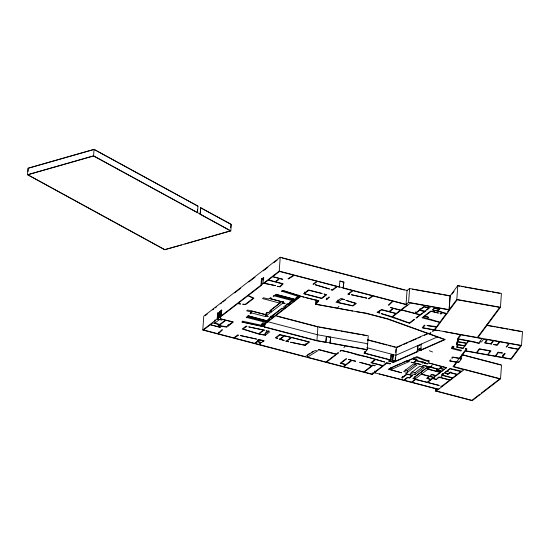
<?xml version="1.0" encoding="UTF-8"?>
<svg xmlns="http://www.w3.org/2000/svg" width="550" height="550" viewBox="0 0 550 550"><rect width="100%" height="100%" fill="white"/><g stroke="black" fill="none" stroke-linecap="round" stroke-linejoin="round"><path stroke-width="0.82" d="M184.903 243.98L230.478 230.835L200.138 214.246L200.606 207.749L231.275 224.366L230.808 230.869L164.711 249.741L27.5 174.721L27.968 168.218L94.064 149.346L197.966 206.154L197.498 212.657L93.569 155.98L27.837 174.756L164.739 249.611L181.555 244.936M28.064 171.504L28.297 168.252L94.036 149.476L197.966 206.154M230.808 230.869L93.596 155.843L94.064 149.346M197.319 212.706L197.553 209.454M200.784 207.694L200.138 214.246M462.151 354.626L501.531 364.953L500.534 378.819L472.209 400.654L435.531 391.043L437.786 389.304L374.509 372.714L372.254 374.454L202.785 330.028L203.782 316.161L280.218 257.235L407.048 290.482L409.599 288.509L450.203 295.797L457.799 285.581L501.428 293.411L500.438 307.278L477.874 337.611L521.503 345.441L522.5 331.574L486.42 325.098M220.859 312.978L220.44 318.835L225.376 320.127L219.752 324.459L214.816 323.166L215.057 319.825M219.67 317.563L219.134 317.426L219.553 311.575L220.089 311.712L219.67 317.563L218.082 318.237L218.501 312.386L217.607 313.074L217.188 318.924L221.705 320.134L222.64 319.413M217.718 319.069L218.137 313.211L217.607 313.074M217.938 318.581L218.549 319.186M307.56 354.668L307.381 357.177L317.611 350.866L315.04 350.577L305.257 356.62L259.27 344.561L260.631 343.516L260.095 343.372L258.734 344.424L255.097 343.468L257.352 341.736L261.779 342.623L257.613 341.529L259.593 340.003L263.388 340.835L262.144 341.798L262.673 341.935L264.206 340.752L258.369 339.481L259.036 339.886L254.567 343.331L234.327 338.023L238.569 335.143L237.621 334.936L233.798 337.886L218.329 333.836L218.453 332.159M220.172 317.164L220.914 315.872M220.33 316.449L220.626 312.269M220.88 316.126L221.121 312.778L219.924 313.699M219.319 312.304L222.028 310.214L221.492 310.076L221.072 315.934L221.609 316.071L237.724 303.648L240.687 303.999L237.999 303.435L247.961 295.756L253.241 298.189L245.307 304.301L242.681 304.232L245.651 304.583L253.956 298.183L248.236 295.543L261.525 285.299L261.944 279.441L261.415 279.304L260.989 285.161L261.525 285.299M230.711 227.583L230.945 224.338M218.329 333.836L222.496 329.821L221.946 329.697L217.8 333.692L203.583 329.966L210.238 324.837L220.399 327.367L210.499 324.631L212.754 322.898L219.491 324.665L218.089 325.744L226.696 327.168L227.219 326.762L218.989 325.593L225.906 320.265L232.643 322.032L227.583 325.937L228.113 326.074L228.229 324.404M250.635 313.72L251.446 312.888L265.416 316.553L266.2 315.941L268.214 316.47L266.461 315.741L270.284 312.792L267.953 312.4L265.127 314.579L247.686 310.007L246.641 310.819L251.542 312.104L250.078 313.603L250.635 313.72L250.752 312.049M251.446 312.888L251.584 310.942L265.554 314.607L266.337 314.002L266.2 315.941M261.628 278.327L261.525 279.764L263.883 277.949L263.354 277.812L261.415 279.304M257.613 341.529L257.73 339.859M263.354 277.812L262.928 283.663L264.021 283.374L275.674 285.663L264.268 283.181L268.221 280.136L282.494 283.876L279.826 286.564L277.276 286.337M262.982 326.432L261.339 326.267L261.456 324.596M261.339 326.267L241.801 322.066L242.729 321.118L243.279 321.241L242.564 321.97L261.601 326.067L261.738 324.122L263.086 323.084M275.577 315.604L317.907 326.7L368.259 335.734L367.263 349.601L316.917 340.567L262.13 326.205L262.371 322.864M262.714 326.631L262.838 324.961M264.406 326.679L264.584 324.17L265.038 324.321M325.896 341.584L326.425 336.346L325.841 342.423L316.697 340.78L264.522 327.106L264.763 323.757M265.416 316.553L265.554 314.607M265.024 323.558L264.522 327.106M266.461 315.741L266.702 312.4M265.217 335.321L269.706 331.856L266.303 330.729L265.973 330.914L267.953 331.567L263.773 334.792L259.098 333.891L263.904 330.227L264.619 330.179L264.165 330.028L248.696 326.886L263.347 330.11L258.603 333.761L243.038 328.955L247.039 326.26L246.091 326.054L242.268 329.003L258.342 333.967L265.217 335.321L265.396 332.812M265.485 335.115L265.623 333.169L268.923 330.626M261.601 326.067L266.956 321.942L267.046 320.643M266.956 321.942L247.562 316.855L246.723 317.721L246.166 317.604L248.401 315.315L248.958 315.439L247.775 316.642L267.218 321.736L267.307 320.444M282.975 301.428L282.858 303.105L271.178 312.104L270.648 311.967L270.992 309.863L281.793 301.538M271.178 312.104L271.356 309.595M271.067 315.899L270.978 317.199L267.616 319.784L269.204 320.203L269.349 318.257L270.689 317.226M267.218 321.736L272.566 317.611L272.745 315.102M272.566 317.611L270.022 316.944L272.827 317.412L272.965 315.466L282.239 308.316M202.785 330.028L279.228 271.102L280.218 257.235M270.854 311.809L269.266 311.389L279.95 303.153L280.087 301.207L269.294 298.375M282.858 303.105L285.134 303.428L283.119 302.899L283.209 301.606M272.827 317.412L289.224 304.769L289.321 303.476M289.224 304.769L286.681 304.102L289.486 304.569L289.664 302.06M289.486 304.569L294.841 300.444L294.931 299.145M294.841 300.444L275.399 295.35L273.144 296.244L276.464 294.25L276.966 294.408L275.715 295.157L295.103 300.245L295.192 298.946M299.193 295.247L297.234 296.766L297.089 298.705L295.501 298.293L298.059 296.319L298.148 295.02M304.356 293.673L308.763 290.283L322.183 293.528L308.488 289.939L303.566 293.734L321.819 298.519L326.748 294.724L323.984 294.002L325.951 294.786L321.551 298.183L304.356 293.673L304.48 292.002M305.154 345.407L309.643 341.949L279.613 334.565L275.344 337.851L277.736 338.326L276.114 337.81L279.902 334.888L283.993 335.789L279.847 338.986L279.132 339.048L283.986 340.574L284.302 340.388L280.349 339.144L284.543 335.913L291.177 337.377L286.413 341.055L285.697 341.117L286.151 341.254L288.633 341.798L286.962 341.172L291.706 337.514L308.846 342.011L304.858 345.084L290.51 342.21L305.154 345.407L305.271 343.736M364.794 351.416L364.671 353.086L395.45 361.158L444.4 339.529L387.668 319.069L365.949 313.376L315.604 304.343L315.899 300.163M316.415 300.231L316.174 303.572L316.745 303.676L316.986 300.327M316.518 301.716L316.635 300.039M317.522 300.252L317.405 301.923L317.969 302.026L318.904 300.774L305.669 297.577M316.917 340.567L317.907 326.7M326.679 299.668L329.443 297.144L328.893 297.014L326.136 299.537L326.679 299.668L326.796 297.997M330.041 343.179L330.626 337.102L330.041 343.179L366.534 349.724L366.128 350.268L366.692 350.371M337.858 302.383L342.107 299.111L344.534 299.599L340.863 298.423L335.933 302.225L352.99 305.993L356.359 303.394L345.909 300.334L355.596 303.435L352.701 305.663L337.858 302.383L338.037 299.881M277.344 286.282L280.163 286.901L283.236 283.8L275.756 281.834L278.994 279.338L278.465 279.201L275.227 281.696L268.482 279.929L272.58 276.774L282.741 279.304L272.841 276.574L279.496 271.446L293.714 275.172L288.021 278.761L288.53 278.912L294.25 275.309L316.814 281.222L312.984 284.171L313.651 284.377L317.343 281.366L336.765 286.454L332.331 289.871L331.018 289.747L332.578 290.228L337.294 286.591L339.247 287.107L339.364 285.436M437.8 325.875L437.229 325.772L439.725 322.424L422.001 317.776L430.746 311.032L433.476 311.747L433.95 311.382L434.479 311.52L434.005 311.884L438.494 313.06L431.021 311.369L424.889 316.099L428.725 317.371L424.627 316.298L423.418 317.226L439.89 322.197L446.126 313.816L442.461 312.854L440.997 313.988L440.041 313.734L442.296 312.434L432.321 309.822L437.147 310.812L438.948 309.423L434.919 308.364L433.476 308.928L435.408 307.443L431.214 306.687L430.533 307.216L428.306 306.742L430.636 306.584L410.534 302.974L392.521 316.862L409.406 322.953L414.033 319.385L414.562 319.522L409.626 323.331L381.315 313.624L392.067 316.663L396.007 313.631L381.734 309.891L377.836 312.256L379.913 312.902L379.603 313.087L377.018 312.29L381.514 309.561L388.994 311.52L392.232 309.024L392.762 309.162L389.524 311.657L396.268 313.424L400.359 310.276L390.459 307.539L400.62 310.069L407.275 304.941L393.058 301.214L388.912 305.209L388.362 305.085L392.521 301.07L372.955 295.941L369.126 298.891L368.404 298.732L372.426 295.804L353.004 290.709L348.569 294.126L349.456 294.58L347.751 294.209L352.467 290.572L343.173 288.138L343.853 282.081L339.928 281.05L339.247 287.107M343.173 288.138L343.853 282.081M372.254 374.454L372.371 372.824M375.361 372.941L374.77 372.515L374.894 370.844M395.368 357.143L395.065 361.322L393.326 362.092L389.173 361.006L390.782 360.202L391.139 355.183M413.799 357.713L413.703 359.013L417.065 357.527L424.297 360.388L428.663 361.549L429.344 361.02L425.274 359.954L416.845 356.627L388.217 369.277L401.589 372.776L389.146 369.249L390.411 368.692L390.5 367.393M390.411 368.692L391.779 369.236L391.923 367.29M392.583 360.676L393.271 354.619L392.583 360.676L395.065 361.322M395.697 352.474L395.938 349.133M395.45 361.158L396.447 347.291L428.299 333.218M279.228 271.102L406.051 304.349L407.048 290.482M415.181 376.599L415.058 379.397L411.489 382.14L404.277 380.249L407.715 377.596L409.523 378.07L412.892 375.471L405.783 373.608L406.581 374.089L401.706 377.843L402.236 377.981L402.359 376.31M406.051 304.349L408.609 302.376L409.599 288.509M407.316 372.481L416.976 365.035L413.332 364.079L403.679 371.525L407.316 372.481L407.454 370.535L415.181 364.581M401.39 310.028L419.891 314.875L415.972 317.893L416.501 318.031L423.012 313.012L422.482 312.874L420.152 314.669L415.587 313.472L415.704 311.802M415.058 379.397L414.205 379.17L414.611 377.025L426.553 367.819M414.927 374.612L424.359 367.345L419.794 366.149L410.362 373.416L414.927 374.612L415.064 372.673L423.149 366.438M391.779 369.236L408.671 361.769L407.296 361.233L409.221 361.735L407.681 361.061L412.452 358.951L416.556 360.03L413.304 362.533L411.029 362.209L421.114 364.581L413.841 362.677L416.288 360.786L416.412 359.109M415.587 313.472L419.698 310.303L424.263 311.499L423.369 312.187L423.906 312.324L425.947 310.75L424.524 311.3L419.959 310.104L420.083 308.433M365.468 352.021L364.897 351.918L363.969 353.176L389.826 359.954L388.382 361.068L393.491 362.409L417.649 351.732L418.069 345.881L421.671 344.286L421.211 344.107L420.791 349.965L421.245 350.144L445.252 339.536L429.619 333.898L431.014 332.826L430.485 332.688L429.138 333.726L387.977 318.876L366.169 313.163L356.861 311.747M423.906 312.324L424.022 310.654M438.996 388.919L438.047 389.104L412.026 382.277L415.587 379.534L439.216 385.461L427.625 382.422L432.609 378.579L436.322 379.555L437.058 378.991L436.521 378.854L436.054 379.218L432.417 378.18L430.973 379.294L427.364 378.345L428.808 377.231L428.278 377.094L426.573 378.407L430.712 379.493L427.096 382.277L415.002 379.108L421.286 374.261L421.465 371.752M421.286 374.261L433.84 377.63L435.201 376.585L433.647 377.231L421.547 374.062L421.788 370.714M416.288 360.786L422.764 362.478L422.304 362.835L422.833 362.973L422.95 361.302M421.547 374.062L427.838 369.215L427.955 367.538M427.838 369.215L439.938 372.384L435.902 375.492L431.764 374.413L430.533 375.354L432.032 374.749L436.088 375.897L440.99 372.116L436.48 371.209L437.635 370.322L441.884 371.436L443.293 370.342L441.616 371.092L437.896 370.116L439.945 368.541L444.448 369.456L440.206 368.342L442.248 366.768L445.961 367.737L444.806 368.631L445.342 368.768L446.751 367.675L428.278 362.835L441.719 366.623L438.467 369.132L430.616 367.07L432.183 365.86L431.654 365.723L430.086 366.933L422.661 365.255L438.206 369.332L435.951 371.071L428.099 369.009L428.216 367.338M428.663 361.549L428.759 360.25M436.48 371.209L436.604 369.538M435.531 391.043L435.703 388.596M435.971 388.328L435.793 390.837L471.941 400.317L479.222 394.701L479.758 394.838M436.322 390.981L436.501 388.472M436.803 388.479L436.686 390.149L437.216 390.294L464.124 369.545L499.744 378.881L481.161 393.209L481.697 393.346M461.856 371.291L449.941 368.514L445.534 371.903L446.902 371.394L448.284 371.759L447.171 371.195L450.209 368.851L460.735 371.614L457.222 374.316L450.409 372.529L450.883 372.171L450.354 372.027L448.36 373.567L444.386 372.79L448.099 373.766L446.999 374.612L447.528 374.756L450.147 372.735L456.961 374.522L452.691 377.809L442.166 375.052L442.283 373.381M449.103 309.052L450.072 295.976L443.376 294.772M408.609 302.376L449.212 309.664L450.203 295.797M453.626 346.301L453.489 348.246L461.484 350.343L460.982 351.017L451.887 348.638L452.024 346.692L453.681 347.126M449.212 309.664L456.809 299.447L457.799 285.581M457.799 343.832L457.559 347.181L462.846 348.129L463.409 347.366L463.98 347.469L463.251 348.452L456.926 347.318L457.559 344.699L456.493 344.506L456.61 342.836M456.926 347.318L457.105 344.809M457.559 347.181L458.136 344.802L464.475 345.936L463.973 346.61L464.544 346.713L466.331 344.314L465.761 344.211L464.64 345.716L457.126 344.369L457.249 342.698M457.449 340.56L457.882 338.766L475.331 341.99L475.042 342.375L478.768 343.042L479.621 342.76L479.174 343.372L468.744 341.062L467.624 342.567L467.053 342.471L468.174 340.959L458.377 339.206L458.04 340.622L457.449 340.56L457.566 338.889M458.04 340.622L458.219 338.113M456.913 362.347L458.611 362.649L461.601 358.634L461.842 355.293M464.544 346.713L464.661 345.036M467.624 342.567L467.741 340.897M502.961 356.524L505.23 353.471L504.439 353.327L502.397 356.421L502.961 356.524L503.085 354.853M451.887 348.638L452.464 346.239L453.908 346.5L453.489 348.246M456.493 344.506L456.906 342.801L457.49 342.863L457.126 344.369M315.604 304.343L318.196 300.857L300.898 296.326L262.13 326.205M316.745 303.676L316.339 304.226L352.66 310.991M337.789 307.821L338.951 306.261M343.915 347.689L345.077 346.129M367.111 344.52L367.682 343.75L317.336 334.716L266.702 321.441M364.671 353.086L367.263 349.601M452.093 294.119L454.128 291.383M439.251 330.681L434.562 330.089L432.953 331.334L432.424 331.189L433.984 329.986L422.235 327.882L424.256 325.16L425.019 325.27L422.964 327.759L434.246 329.787L436.232 327.113L426.993 325.552L437.236 326.631M443.451 331.437L460.426 334.73C456.225 339.446 458.906 338.827 460.996 334.833L482.061 338.614L479.621 341.901L480.184 342.004L481.587 341.853L483.436 339.364L486.674 339.948L485.299 341.798L485.87 341.901L487.575 339.604L493.151 340.608L490.82 343.736L484.578 342.767L491.666 344.156L491.384 343.846L493.721 340.704L499.297 341.708L496.904 344.926L493.577 344.534L497.303 345.262L499.868 341.811L508.839 343.42L506.172 346.933L506.667 347.043L509.41 343.523L520.774 345.558L518.148 349.085L508.537 347.462L517.983 349.312L510.854 358.896L495.743 356.187L497.647 353.629L497.076 353.526L495.172 356.084L488.063 354.812L488.723 353.918L488.159 353.815L487.493 354.709L476.926 352.811L479.662 349.133L490.229 351.031L488.723 353.059L489.287 353.162L490.964 350.914L479.256 348.81L476.362 352.708L465.52 350.762L466.936 348.858L465.348 348.576L466.201 348.982L453.069 366.644L463.794 369.799M457.078 362.12L453.777 366.561L500.534 378.819M459.731 358.552L465.355 350.989L511.252 359.226L521.503 345.441M205.239 315.583L207.233 314.05M212.616 309.897L213.744 309.031M215.256 307.863L216.508 306.9M220.474 303.841L221.643 302.94M222.812 302.039L225.789 299.743M234.63 292.93L240.756 288.207M248.916 281.916L255.035 277.2M263.264 270.854L265.018 269.507M265.265 269.314L267.898 267.279M273.831 262.707L277.159 260.143M219.553 311.575L221.492 310.076M214.816 323.166L219.505 319.557M220.44 318.835L233.434 321.97L228.113 326.074M266.069 313.658L267.877 312.262M283.119 302.899L283.903 302.294L269.94 298.636L271.15 297.907L270.648 297.749L268.462 299.056L263.56 297.77L262.508 298.581L279.95 303.153M270.703 316.855L281.964 308.172L284.089 308.729M287.1 304.212L283.278 307.161L285.402 307.718L285.539 305.779L288.09 303.813M289.623 302.624L291.644 301.07M287.897 304.15L291.252 301.558L292.847 301.978M295.103 300.245L300.362 296.182L283.037 290.751L281.469 291.232L282.851 290.4L303.868 297.103M339.928 281.05L343.592 282.281M419.959 310.104L424.078 306.934L428.636 308.131L426.305 309.925L426.834 310.062L429.433 308.062L423.913 306.508L415.058 313.335L401.651 309.822M374.77 372.515L386.897 363.165L389.95 363.969L390.644 363.66L386.485 362.574L383.013 365.612L371.656 362.636L375.671 359.542L384.752 362.051C370.384 357.521 355.822 353.891 341.227 350.274L339.934 351.271L341.516 350.597L349.807 352.419L357.782 355.053L366.919 356.902L375.141 359.404L370.865 362.697L382.752 365.819L371.986 374.11L364.272 372.089L372.989 365.372L374.797 365.839L375.265 365.475L372.721 365.028L372.075 365.53L359.652 362.271L371.814 365.729L363.743 371.951L343.791 366.719L351.856 360.498L355.726 361.247L348.404 359.322L351.326 360.36L345.957 364.499L340.966 363.192L346.603 358.854L346.074 358.71L340.175 363.254L345.696 364.705L343.255 366.582L326.487 362.182L335.665 355.114L335.129 354.97L325.957 362.044L307.381 357.177M390.782 360.202L391.201 354.351L393.002 354.819M379.287 373.966L403.748 380.112L407.447 377.252L409.255 377.726L412.101 375.533L407.11 374.227L402.236 377.981M422.833 362.973L423.507 362.457L424.779 362.794L424.105 363.309L427.659 363.859L424.902 363.248L425.569 362.732L416.549 360.58L417.347 359.968L413.703 359.013M428.099 369.009L429.461 367.957L426.814 367.806L412.878 378.551L414.466 378.971M442.166 375.052L444.022 373.615L443.493 373.478L441.368 375.114L452.43 378.015L449.989 379.892L438.934 376.991L437.415 378.166L437.944 378.304L439.203 377.334L449.728 380.091L441.87 386.155L440.763 386.134L441.719 386.815M440.502 377.403L442.97 375.114L443.671 375.299M308.378 354.241L309.767 353.382M311.149 352.529L313.232 351.244M397.052 347.407L401.741 345.331M403.301 344.644L407.983 342.574M409.544 341.887L416.577 338.779M418.138 338.092L420.482 337.054M424.387 335.328L427.508 333.953M437.202 337.04L395.869 355.3L366.74 347.669M421.128 348.129L418.055 349.491L421.424 350.398M417.752 349.779L420.867 348.397M392.686 366.953L401.136 363.22M402.669 362.539L407.275 360.504M262.061 283.848L263.478 283.298M27.5 174.721L93.596 155.843M458.205 285.904L459.869 286.206M461.533 286.502L463.203 286.804M464.867 287.1L472.368 288.447M474.031 288.743L490.696 291.734M492.36 292.036L499.861 293.377M412.418 289.218L441.705 294.477M456.809 299.447L500.438 307.278M448.223 311.864L447.652 311.761L449.041 309.884L435.985 307.546L435.181 308.165L439.746 309.361L437.676 310.949L446.992 313.514M487.568 325.559L495.076 326.906M496.739 327.202L498.41 327.504M500.081 327.8L504.247 328.549M505.918 328.852L507.588 329.147M509.252 329.45L521.764 331.691M319.33 327.209L320.966 327.504M321.798 327.649L339.309 330.791M340.972 331.093L345.978 331.987M346.809 332.138L360.814 334.654M362.491 334.95L366.685 335.706M459.326 358.229L452.513 357.005L451.681 358.119L452.251 358.222L452.911 357.328L460.866 358.758L460.199 359.652L460.769 359.748M459.896 358.332L461.601 358.634M326.267 336.572L330.461 337.322M459.442 361.536L458.872 361.433L458.212 362.326L450.257 360.896L450.924 360.009L450.354 359.906L449.522 361.02L456.342 362.244M243.189 321.331L260.721 325.098L263.368 323.056L264.962 323.476M282.067 257.991L294.711 261.305M296.044 261.656L317.804 267.355M319.144 267.706L337.755 272.587M338.284 272.724L353.464 276.705M354.805 277.056L373.416 281.937M373.945 282.074L381.288 283.999M382.917 284.426L393.518 287.203M394.838 287.554L404.319 290.036M277.049 294.614L294.195 299.104L294.051 301.049L274.457 295.914M276.65 294.594L295.886 299.633M462.172 354.908L464.592 355.541M465.946 355.898L500.741 365.014M418.392 349.498L420.846 350.137M367.29 339.646L396.447 347.291M277.049 316.264L317.694 326.913M367.386 339.941L376.276 342.272M377.891 342.698L386.781 345.029M388.396 345.448L390.823 346.087M392.136 346.431L395.278 347.256M248.676 315.982L266.303 320.602L266.166 322.548L246.929 317.501M248.407 315.996L268.001 321.131M391.256 355.589L392.913 356.022M390.988 355.788L392.446 356.173M405.274 369.964L407.454 370.535M412.026 371.869L415.064 372.673M282.081 291.308L298.059 296.319M261.944 279.441L263.546 279.971M418.069 345.881L417.615 345.696L417.196 351.553L417.649 351.732M429.364 350.701L432.568 351.966M200.606 207.749L230.202 223.933M457.249 341.371L457.098 341.997L467.06 343.331L457.249 341.371M457.208 299.771L434.816 329.883L477.311 337.507L499.703 307.395L457.208 299.771M498.073 352.186L497.64 352.77L502.507 352.983L498.073 352.186M240.446 335.555L256.493 339.068L240.446 335.555M351.546 294.779L366.74 298.107L351.546 294.779M337.996 352.763L336.284 354.083L318.986 349.553L318.154 350.061L319.206 349.876L336.552 354.427L338.532 352.901L337.996 352.763M315.679 284.721L315.37 284.914L329.601 289.025L315.679 284.721"/></g></svg>
